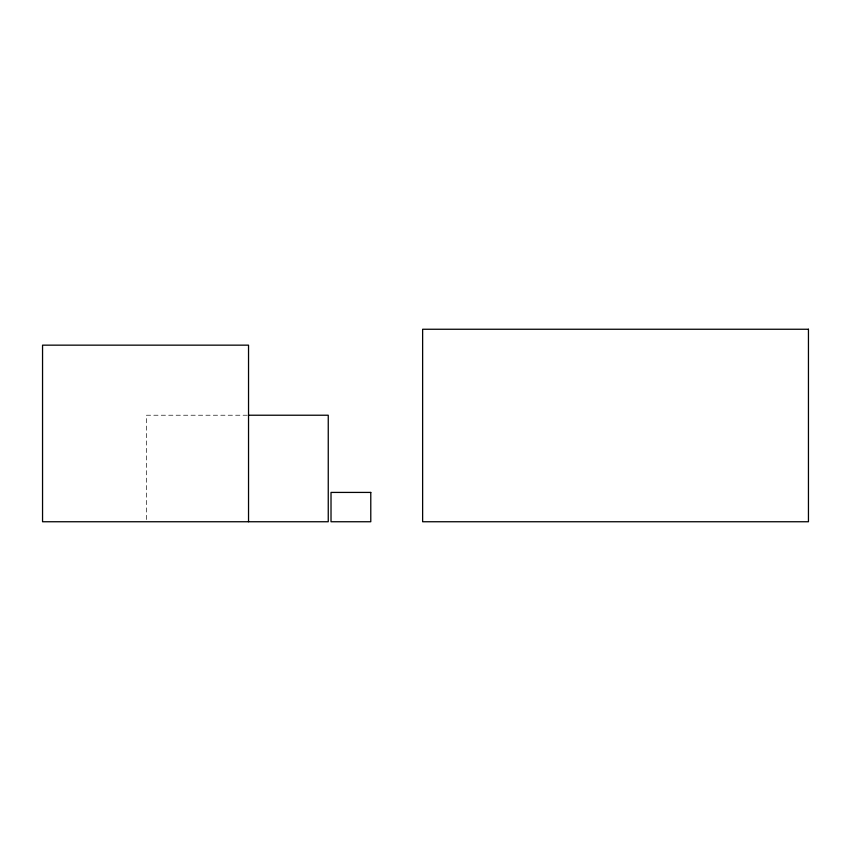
<?xml version="1.0" encoding="UTF-8"?>
<svg xmlns="http://www.w3.org/2000/svg" width="851" height="851" viewBox="0 0 851 851"><rect width="100%" height="100%" fill="white"/><g stroke="black" fill="none" stroke-linecap="round" stroke-linejoin="round"><path stroke-width="0.64" stroke-dasharray="4.25 3.19" d="M247.322 415.224L146.5 415.224L146.5 520.429"/><path stroke-width="1.28" d="M248.652 415.224L328.252 415.224L328.252 521.748L42.55 521.748L42.55 345.155L248.535 345.155L248.535 521.748M808.45 329.252L422.628 329.252L422.628 521.748L808.45 521.748L808.45 329.252M370.781 492.421L331.018 492.421L331.018 521.748L370.781 521.748L370.781 492.421"/></g></svg>
